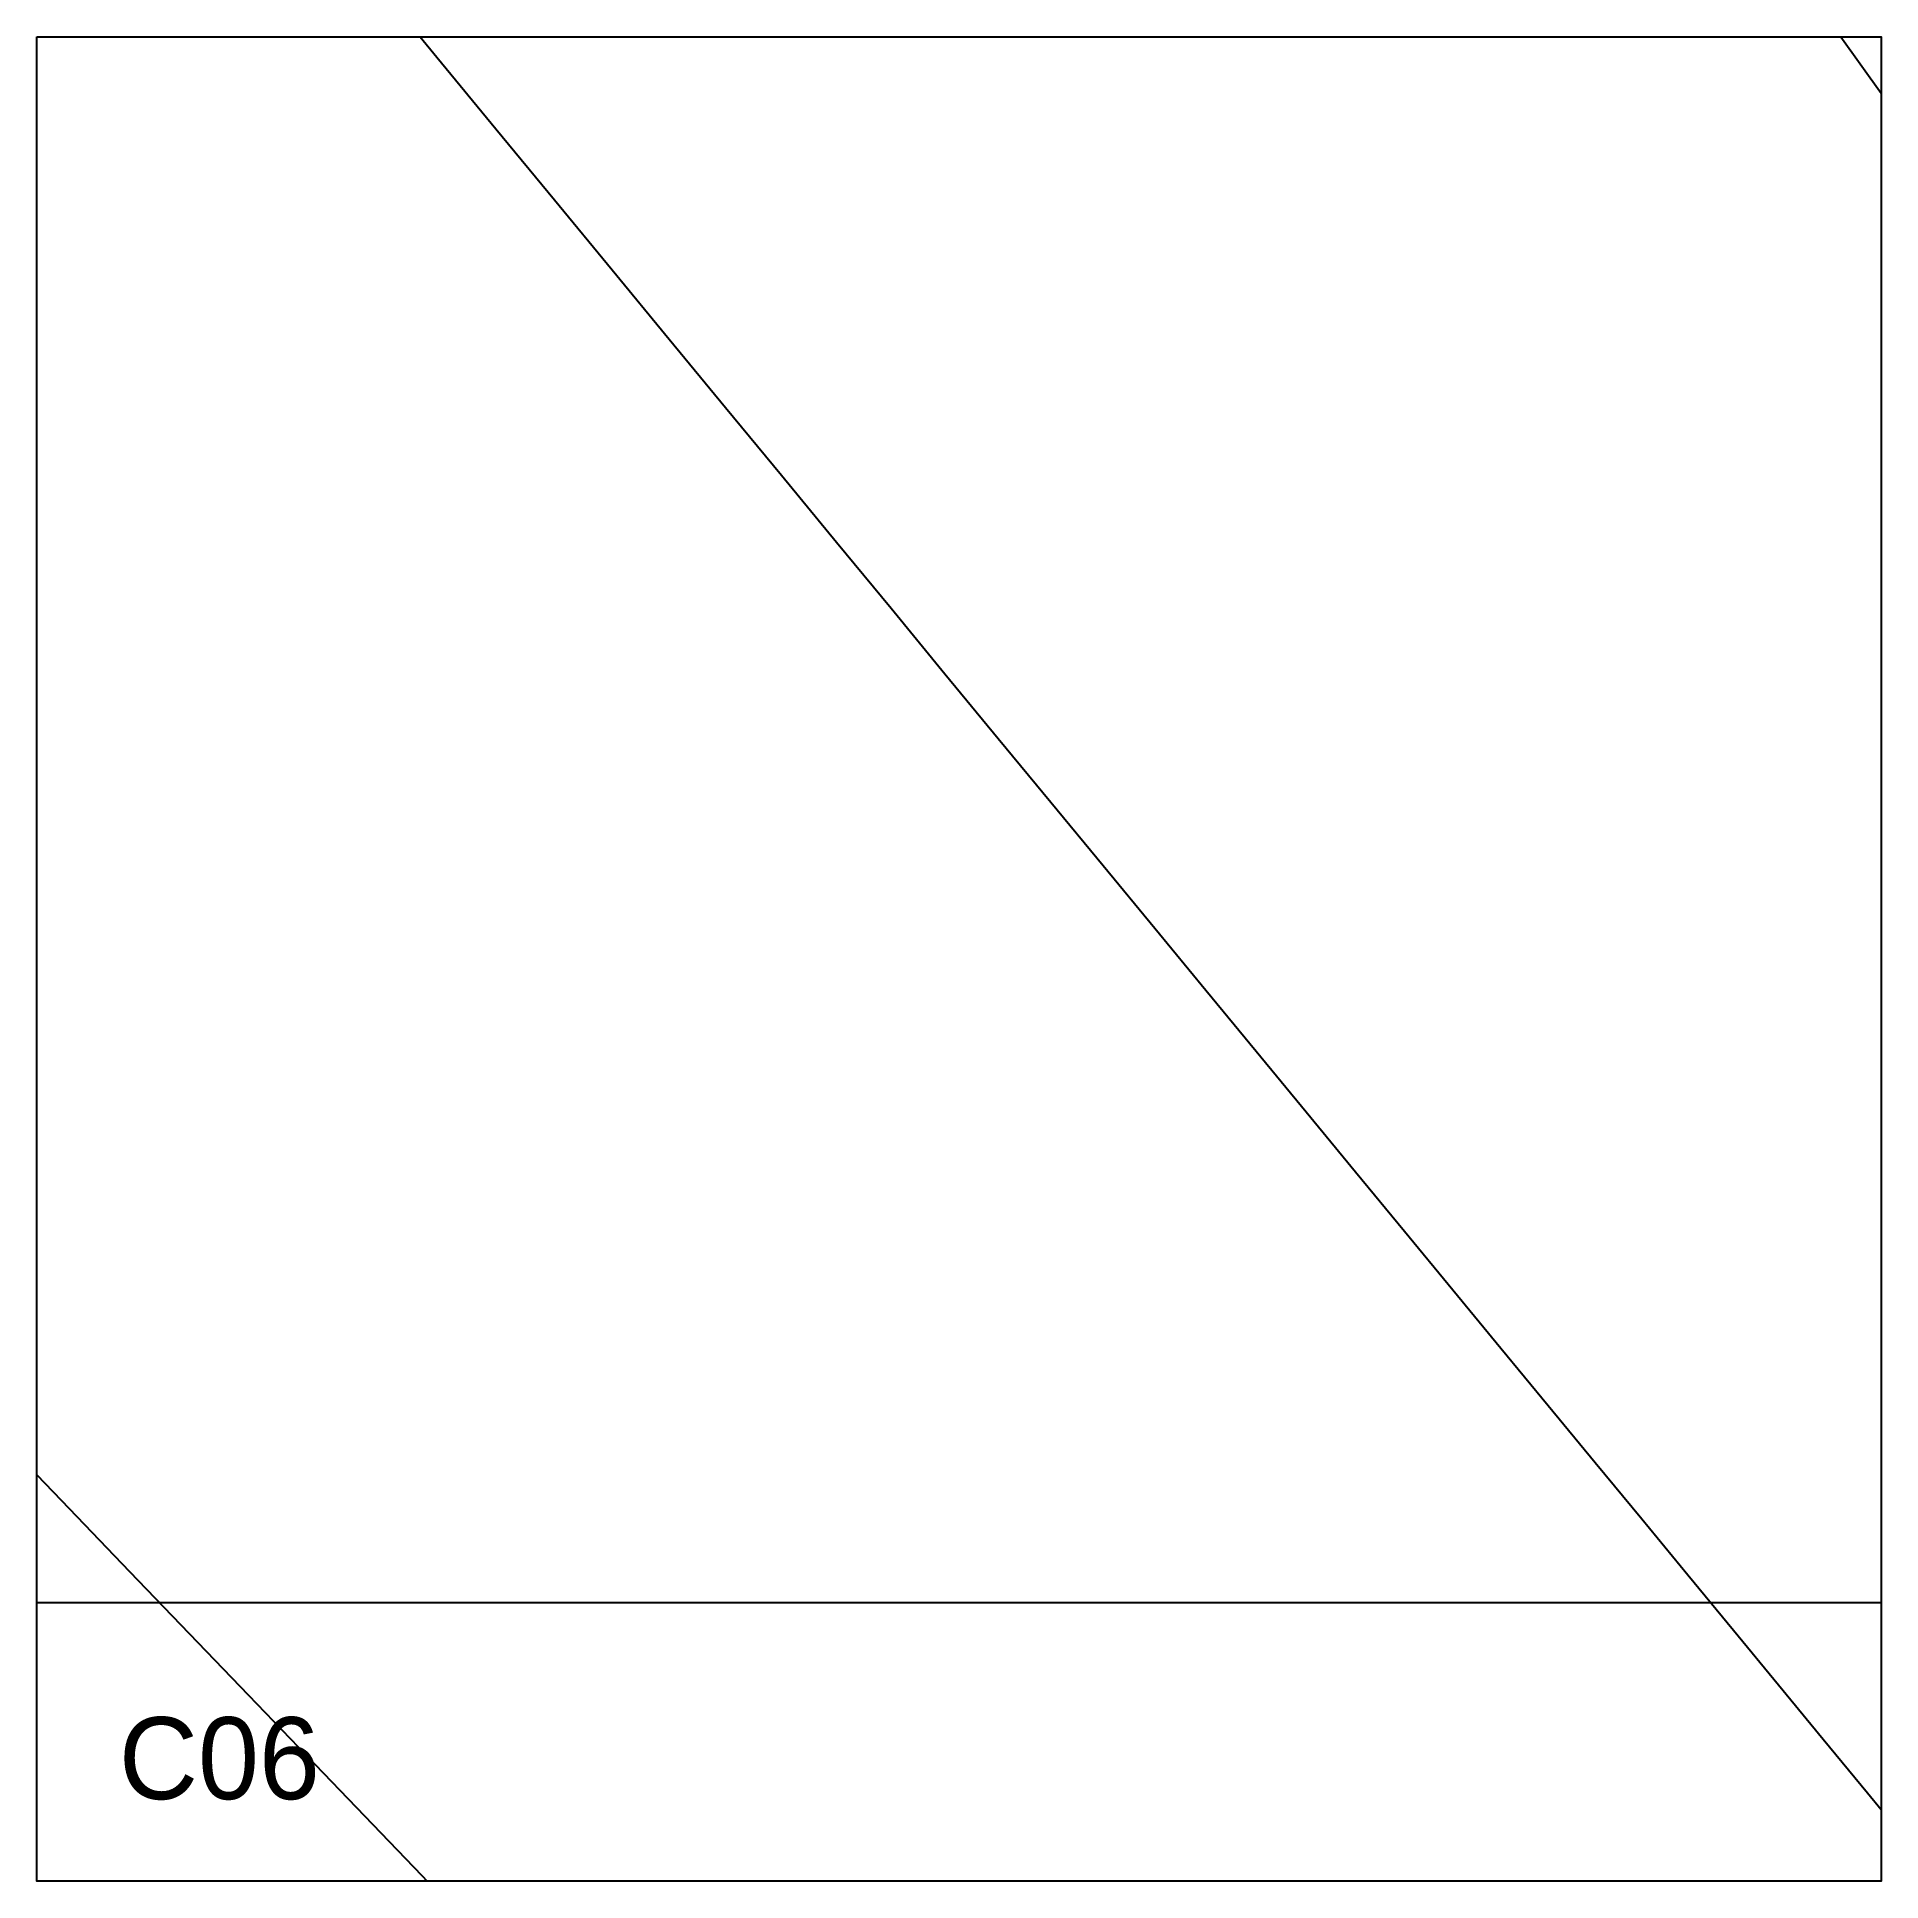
# Model space of a CAD drawing. Header units: millimetres. Extents: x 0 to 900, y 0 to 900.
import ezdxf

# ---------------------------------------------------------------- set-up
doc = ezdxf.new("R2010")
doc.units = ezdxf.units.MM
for name, color, linetype in [('CUT', 1, 'Continuous'), ('DECL', 30, 'Continuous'), ('HOUR', 7, 'Continuous'), ('HOUR15', 9, 'Continuous'), ('ID', 3, 'Continuous')]:
    doc.layers.add(name, color=color, linetype=linetype)

msp = doc.modelspace()

# ---------------------------------------------------------------- linework, layer by layer
at = {"layer": 'CUT'}
msp.add_lwpolyline([(0, 900), (900, 900), (900, 0), (0, 0), (0, 900)], close=True, dxfattribs=at)
at = {"layer": 'DECL'}
msp.add_lwpolyline([(0, 135.94), (24.98, 135.94), (82.06, 135.94), (138.18, 135.94), (193.38, 135.94), (247.69, 135.94), (301.12, 135.94), (353.7, 135.94), (405.45, 135.94), (456.4, 135.94), (506.56, 135.94), (555.95, 135.94), (604.59, 135.94), (652.51, 135.94), (699.71, 135.94), (746.23, 135.94), (792.06, 135.94), (837.24, 135.94), (881.77, 135.94), (900, 135.94)], dxfattribs=at)
at = {"layer": 'HOUR'}
msp.add_lwpolyline([(187, 900), (195.12, 890.15), (224, 855.12), (252.53, 820.5), (280.72, 786.3), (308.58, 752.5), (336.12, 719.1), (363.34, 686.07), (390.24, 653.43), (416.85, 621.15), (443.15, 589.24), (469.17, 557.68), (494.89, 526.47), (520.34, 495.6), (545.51, 465.07), (570.41, 434.86), (595.04, 404.97), (619.42, 375.4), (643.54, 346.14), (667.41, 317.18), (691.04, 288.52), (714.42, 260.15), (737.57, 232.06), (760.49, 204.26), (783.18, 176.73), (805.65, 149.47), (827.9, 122.48), (849.94, 95.75), (871.76, 69.27), (893.38, 43.04), (900, 35.01)], dxfattribs=at)
at = {"layer": 'HOUR15'}
for points in [[(880.36, 900), (900, 872.5)], [(0, 198.22), (15.77, 181.81), (45.24, 151.15), (74.38, 120.82), (103.2, 90.82), (131.72, 61.14), (159.93, 31.78), (187.84, 2.73), (190.47, 0)]]:
    msp.add_lwpolyline(points, dxfattribs=at)

# ---------------------------------------------------------------- texts
at = {"layer": 'ID'}
msp.add_text('C06', height=40, dxfattribs=at).set_placement((40, 40))

doc.saveas('drawing.dxf')
